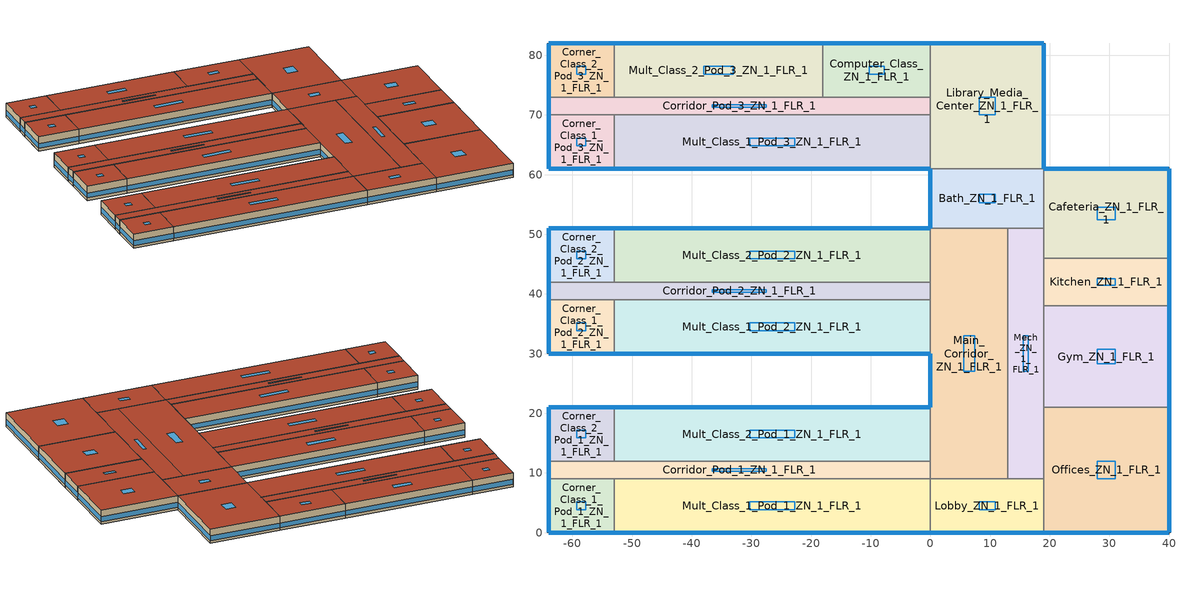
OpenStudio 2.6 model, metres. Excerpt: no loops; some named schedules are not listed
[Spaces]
Library_Media_Center_ZN_1_FLR_1
 floor ground: 19,82 19,61 0,61 0,82 z0
 wall outside: 19,61 19,82 0,82 z0:4
 wall to Computer_Class_ZN_1_FLR_1: 0,82 0,73 z0:4
 wall to Bath_ZN_1_FLR_1: 0,61 19,61 z0:4
 wall to Mult_Class_1_Pod_3_ZN_1_FLR_1: 0,70 0,61 z0:4
 wall to Corridor_Pod_3_ZN_1_FLR_1: 0,73 0,70 z0:4
 window: 19,61.03 19,81.97 / 18.97,82 0.03,82 z0.76:2.1
 roof outside: 19,61 19,82 0,82 0,61 z4
 skylight: 10.84,70.02 10.84,72.98 8.16,72.98 8.16,70.02 z4
Main_Corridor_ZN_1_FLR_1
 floor ground: 13,51 13,9 0,9 0,51 z0
 wall outside: 0,30 0,21 z0:4
 wall to Lobby_ZN_1_FLR_1: 0,9 13,9 z0:4
 wall to Mult_Class_2_Pod_2_ZN_1_FLR_1: 0,51 0,42 z0:4
 wall to Mult_Class_2_Pod_1_ZN_1_FLR_1: 0,21 0,12 z0:4
 wall to Corridor_Pod_1_ZN_1_FLR_1: 0,12 0,9 z0:4
 wall to Bath_ZN_1_FLR_1: 13,51 0,51 z0:4
 wall to Mech_ZN_1_FLR_1: 13,9 13,51 z0:4
 wall to Corridor_Pod_2_ZN_1_FLR_1: 0,42 0,39 z0:4
 wall to Mult_Class_1_Pod_2_ZN_1_FLR_1: 0,39 0,30 z0:4
 window: 0,29.97 0,21.03 z0.76:2.1
 roof outside: 13,9 13,51 0,51 0,9 z4
 skylight: 7.42,27.03 7.42,32.97 5.58,32.97 5.58,27.03 z4
Corridor_Pod_2_ZN_1_FLR_1
 floor ground: 0,42 0,39 -64,39 -64,42 z0
 wall outside: -64,42 -64,39 z0:4
 wall to Corner_Class_2_Pod_2_ZN_1_FLR_1: -53,42 -64,42 z0:4
 wall to Mult_Class_1_Pod_2_ZN_1_FLR_1: -53,39 0,39 z0:4
 wall to Corner_Class_1_Pod_2_ZN_1_FLR_1: -64,39 -53,39 z0:4
 wall to Mult_Class_2_Pod_2_ZN_1_FLR_1: 0,42 -53,42 z0:4
 window: -64,41.97 -64,39.03 z0.76:2.12
 roof outside: 0,39 0,42 -64,42 -64,39 z4
 skylight: -27.47,40.29 -27.47,40.71 -36.53,40.71 -36.53,40.29 z4
Kitchen_ZN_1_FLR_1
 floor ground: 40,46 40,38 19,38 19,46 z0
 wall outside: 40,38 40,46 z0:4
 wall to Mech_ZN_1_FLR_1: 19,46 19,38 z0:4
 wall to Cafeteria_ZN_1_FLR_1: 40,46 19,46 z0:4
 wall to Gym_ZN_1_FLR_1: 19,38 40,38 z0:4
 window: 40,38.03 40,45.97 z0.76:2.1
 roof outside: 40,38 40,46 19,46 19,38 z4
 skylight: 30.98,41.43 30.98,42.57 28.02,42.57 28.02,41.43 z4
Computer_Class_ZN_1_FLR_1
 floor ground: 0,82 0,73 -18,73 -18,82 z0
 wall outside: 0,82 -18,82 z0:4
 wall to Corridor_Pod_3_ZN_1_FLR_1: -18,73 0,73 z0:4
 wall to Mult_Class_2_Pod_3_ZN_1_FLR_1: -18,82 -18,73 z0:4
 window: -0.03,82 -17.97,82 z0.76:2.1
 roof outside: 0,73 0,82 -18,82 -18,73 z4
 skylight: -7.73,76.86 -7.73,78.14 -10.27,78.14 -10.27,76.86 z4
Corner_Class_2_Pod_2_ZN_1_FLR_1
 floor ground: -53,51 -53,42 -64,42 -64,51 z0
 wall outside: -53,51 -64,51 -64,42 z0:4
 wall to Mult_Class_2_Pod_2_ZN_1_FLR_1: -53,42 -53,51 z0:4
 window: -53.03,51 -63.97,51 / -64,50.97 -64,42.03 z0.76:2.1
 roof outside: -53,42 -53,51 -64,51 -64,42 z4
 skylight: -57.72,45.86 -57.72,47.14 -59.28,47.14 -59.28,45.86 z4
Corridor_Pod_3_ZN_1_FLR_1
 floor ground: 0,73 0,70 -64,70 -64,73 z0
 wall outside: -64,73 -64,70 z0:4
 wall to Mult_Class_2_Pod_3_ZN_1_FLR_1: -18,73 -53,73 z0:4
 wall to Corner_Class_2_Pod_3_ZN_1_FLR_1: -53,73 -64,73 z0:4
 wall to Mult_Class_1_Pod_3_ZN_1_FLR_1: -53,70 0,70 z0:4
 wall to Corner_Class_1_Pod_3_ZN_1_FLR_1: -64,70 -53,70 z0:4
 window: -64,72.97 -64,70.03 z0.76:2.12
 roof outside: 0,70 0,73 -64,73 -64,70 z4
 skylight: -27.47,71.29 -27.47,71.71 -36.53,71.71 -36.53,71.29 z4
Mech_ZN_1_FLR_1
 floor ground: 19,51 19,9 13,9 13,51 z0
 wall to Lobby_ZN_1_FLR_1: 13,9 19,9 z0:4
 wall to Offices_ZN_1_FLR_1: 19,9 19,21 z0:4
 wall to Gym_ZN_1_FLR_1: 19,21 19,38 z0:4
 wall to Bath_ZN_1_FLR_1: 19,51 13,51 z0:4
 wall to Cafeteria_ZN_1_FLR_1: 19,46 19,51 z0:4
 roof outside: 19,9 19,51 13,51 13,9 z4
 skylight: 16.42,27.03 16.42,32.97 15.58,32.97 15.58,27.03 z4
Mult_Class_1_Pod_1_ZN_1_FLR_1
 floor ground: 0,9 0,0 -53,0 -53,9 z0
 wall outside: -53,0 0,0 z0:4
 wall to Lobby_ZN_1_FLR_1: 0,0 0,9 z0:4
 wall to Corridor_Pod_1_ZN_1_FLR_1: 0,9 -53,9 z0:4
 wall to Corner_Class_1_Pod_1_ZN_1_FLR_1: -53,9 -53,0 z0:4
 window: -52.97,0 -0.03,0 z0.76:2.1
 roof outside: 0,0 0,9 -53,9 -53,0 z4
 skylight: -22.75,3.86 -22.75,5.14 -30.25,5.14 -30.25,3.86 z4
Mult_Class_1_Pod_2_ZN_1_FLR_1
 floor ground: 0,39 0,30 -53,30 -53,39 z0
 wall outside: -53,30 0,30 z0:4
 wall to Corner_Class_1_Pod_2_ZN_1_FLR_1: -53,39 -53,30 z0:4
 window: -52.97,30 -0.03,30 z0.76:2.1
 roof outside: 0,30 0,39 -53,39 -53,30 z4
 skylight: -22.75,33.86 -22.75,35.14 -30.25,35.14 -30.25,33.86 z4
Cafeteria_ZN_1_FLR_1
 floor ground: 40,61 40,46 19,46 19,61 z0
 wall outside: 40,46 40,61 19,61 z0:4
 wall to Bath_ZN_1_FLR_1: 19,61 19,51 z0:4
 window: 40,46.03 40,60.97 / 39.97,61 19.03,61 z0.76:2.1
 roof outside: 40,46 40,61 19,61 19,46 z4
 skylight: 30.98,52.44 30.98,54.56 28.02,54.56 28.02,52.44 z4
Corner_Class_2_Pod_3_ZN_1_FLR_1
 floor ground: -53,82 -53,73 -64,73 -64,82 z0
 wall outside: -53,82 -64,82 -64,73 z0:4
 wall to Mult_Class_2_Pod_3_ZN_1_FLR_1: -53,73 -53,82 z0:4
 window: -53.03,82 -63.97,82 / -64,81.97 -64,73.03 z0.76:2.1
 roof outside: -53,73 -53,82 -64,82 -64,73 z4
 skylight: -57.72,76.86 -57.72,78.14 -59.28,78.14 -59.28,76.86 z4
Corner_Class_2_Pod_1_ZN_1_FLR_1
 floor ground: -53,21 -53,12 -64,12 -64,21 z0
 wall outside: -53,21 -64,21 -64,12 z0:4
 wall to Mult_Class_2_Pod_1_ZN_1_FLR_1: -53,12 -53,21 z0:4
 wall to Corridor_Pod_1_ZN_1_FLR_1: -64,12 -53,12 z0:4
 window: -53.03,21 -63.97,21 / -64,20.97 -64,12.03 z0.76:2.1
 roof outside: -53,12 -53,21 -64,21 -64,12 z4
 skylight: -57.72,15.86 -57.72,17.14 -59.28,17.14 -59.28,15.86 z4
Corridor_Pod_1_ZN_1_FLR_1
 floor ground: 0,12 0,9 -64,9 -64,12 z0
 wall outside: -64,12 -64,9 z0:4
 wall to Corner_Class_1_Pod_1_ZN_1_FLR_1: -64,9 -53,9 z0:4
 wall to Mult_Class_2_Pod_1_ZN_1_FLR_1: 0,12 -53,12 z0:4
 window: -64,11.97 -64,9.03 z0.76:2.12
 roof outside: 0,9 0,12 -64,12 -64,9 z4
 skylight: -27.47,10.29 -27.47,10.71 -36.53,10.71 -36.53,10.29 z4
Mult_Class_2_Pod_2_ZN_1_FLR_1
 floor ground: 0,51 0,42 -53,42 -53,51 z0
 wall outside: 0,51 -53,51 z0:4
 window: -0.03,51 -52.97,51 z0.76:2.1
 roof outside: 0,42 0,51 -53,51 -53,42 z4
 skylight: -22.75,45.86 -22.75,47.14 -30.25,47.14 -30.25,45.86 z4
Bath_ZN_1_FLR_1
 floor ground: 19,61 19,51 0,51 0,61 z0
 wall outside: 0,61 0,51 z0:4
 window: 0,60.97 0,51.03 z0.76:2.1
 roof outside: 19,51 19,61 0,61 0,51 z4
 skylight: 10.84,55.29 10.84,56.71 8.16,56.71 8.16,55.29 z4
Corner_Class_1_Pod_3_ZN_1_FLR_1
 floor ground: -53,70 -53,61 -64,61 -64,70 z0
 wall outside: -64,70 -64,61 -53,61 z0:4
 wall to Mult_Class_1_Pod_3_ZN_1_FLR_1: -53,61 -53,70 z0:4
 window: -63.97,61 -53.03,61 / -64,69.97 -64,61.03 z0.76:2.1
 roof outside: -53,61 -53,70 -64,70 -64,61 z4
 skylight: -57.72,64.86 -57.72,66.14 -59.28,66.14 -59.28,64.86 z4
Gym_ZN_1_FLR_1
 floor ground: 40,38 40,21 19,21 19,38 z0
 wall outside: 40,21 40,38 z0:4
 wall to Offices_ZN_1_FLR_1: 19,21 40,21 z0:4
 window: 40,21.03 40,37.97 z0.76:2.1
 roof outside: 40,21 40,38 19,38 19,21 z4
 skylight: 30.98,28.3 30.98,30.7 28.02,30.7 28.02,28.3 z4
Lobby_ZN_1_FLR_1
 floor ground: 19,9 19,0 0,0 0,9 z0
 wall outside: 0,0 19,0 z0:4
 wall to Offices_ZN_1_FLR_1: 19,0 19,9 z0:4
 window: 0.03,0 18.97,0 z0.76:2.1
 roof outside: 19,0 19,9 0,9 0,0 z4
 skylight: 10.84,3.86 10.84,5.14 8.16,5.14 8.16,3.86 z4
Mult_Class_2_Pod_1_ZN_1_FLR_1
 floor ground: 0,21 0,12 -53,12 -53,21 z0
 wall outside: 0,21 -53,21 z0:4
 window: -0.03,21 -52.97,21 z0.76:2.1
 roof outside: 0,12 0,21 -53,21 -53,12 z4
 skylight: -22.75,15.86 -22.75,17.14 -30.25,17.14 -30.25,15.86 z4
Mult_Class_2_Pod_3_ZN_1_FLR_1
 floor ground: -18,82 -18,73 -53,73 -53,82 z0
 wall outside: -18,82 -53,82 z0:4
 window: -18.03,82 -52.97,82 z0.76:2.1
 roof outside: -18,73 -18,82 -53,82 -53,73 z4
 skylight: -33.03,76.86 -33.03,78.14 -37.97,78.14 -37.97,76.86 z4
Offices_ZN_1_FLR_1
 floor ground: 40,21 40,0 19,0 19,21 z0
 wall outside: 19,0 40,0 40,21 z0:4
 window: 19.03,0 39.97,0 / 40,0.03 40,20.97 z0.76:2.1
 roof outside: 40,0 40,21 19,21 19,0 z4
 skylight: 30.98,9.02 30.98,11.98 28.02,11.98 28.02,9.02 z4
Mult_Class_1_Pod_3_ZN_1_FLR_1
 floor ground: 0,70 0,61 -53,61 -53,70 z0
 wall outside: -53,61 0,61 z0:4
 window: -52.97,61 -0.03,61 z0.76:2.1
 roof outside: 0,61 0,70 -53,70 -53,61 z4
 skylight: -22.75,64.86 -22.75,66.14 -30.25,66.14 -30.25,64.86 z4
Corner_Class_1_Pod_2_ZN_1_FLR_1
 floor ground: -53,39 -53,30 -64,30 -64,39 z0
 wall outside: -64,39 -64,30 -53,30 z0:4
 window: -63.97,30 -53.03,30 / -64,38.97 -64,30.03 z0.76:2.1
 roof outside: -53,30 -53,39 -64,39 -64,30 z4
 skylight: -57.72,33.86 -57.72,35.14 -59.28,35.14 -59.28,33.86 z4
Corner_Class_1_Pod_1_ZN_1_FLR_1
 floor ground: -53,9 -53,0 -64,0 -64,9 z0
 wall outside: -64,9 -64,0 -53,0 z0:4
 window: -63.97,0 -53.03,0 / -64,8.97 -64,0.03 z0.76:2.1
 roof outside: -53,0 -53,9 -64,9 -64,0 z4
 skylight: -57.72,3.86 -57.72,5.14 -59.28,5.14 -59.28,3.86 z4
[Site]
Calgary Intl AP_AB_CAN: Latitude {deg}=51.114; Longitude {deg}=-114.02; Time Zone {hr}=-7; Elevation {m}=1084.1; Terrain=City
[Building]
PrimarySchool-CAN_AB_Calgary.Intl.AP.718770_CWEC2016.epw created: 2018-10-11 19:10:13 +0000: North Axis {deg}=0; Default Construction Set=BTAP-Mass at hdd = 5000.0; Standards Number of Stories=1; Standards Number of Above Ground Stories=1; Standards Building Type=PrimarySchool
[Site:WaterMainsTemperature]
Calculation Method=Correlation; Annual Average Outdoor Air Temperature {C}=5; Maximum Difference In Monthly Average Outdoor Air Temperatures {deltaC}=23.3
[Site:GroundTemperature:BuildingSurface]
19.527, 19.502, 19.536, 19.598, 20.002, 21.64, 22.225, 22.375, 21.449, 20.121, 19.802, 19.633
[ClimateZones]
Climate Zone Institution Name 2=CEC; Climate Zone Document Name 2=California Climate Zone Descriptions; Climate Zone Document Year 2=1995
[SizingPeriod:DesignDay] Barometric Pressure {Pa}=88961; Sky Clearness=0; Rain Indicator=0; Snow Indicator=0; Day of Month=21; Daylight Saving Time Indicator=0; Humidity Indicating Type=Wetbulb; Dry-Bulb Temperature Range Modifier Type=DefaultMultipliers
Name | Maximum Dry-Bulb Temperature {C} | Daily Dry-Bulb Temperature Range {deltaC} | Humidity Indicating Conditions at Maximum Dry-Bulb | Wind Speed {m/s} | Wind Direction {deg} | Month | Day Type | Solar Model Indicator | ASHRAE Taub | ASHRAE Taud
Calgary Intl AP Ann Htg 99.6% Condns DB | -28.5 | 0 | -28.5 | 2.9 | 200 | 1 | WinterDesignDay | ASHRAEClearSky
Calgary Intl AP Ann Clg .4% Condns DB=>MWB | 28.5 | 12.1 | 16.1 | 4.5 | 160 | 7 | SummerDesignDay | ASHRAETau | 0.339 | 2.421
[Material:NoMass] Roughness=Smooth; Thermal Absorptance=0.9; Solar Absorptance=0.7
Name | Thermal Resistance {m2-K/W} | Visible Absorptance
Typical Carpet Pad | 0.21648 | 0.8
Typical Insulation 1 | 5.91238 | 0.7
Typical Insulation 2 | 4.49096 | 0.7
Typical Insulation 3 | 7.24636 | 0.7
Typical Carpet Pad 2 | 1.25503 | 0.8
Typical Carpet Pad 3 | 3.45515 | 0.8
Typical Insulation 4 | 0.526298 | 0.7
Typical Insulation 5 | 0.526316 | 0.7
[Material]
Name | Roughness | Thickness {m} | Conductivity {W/m-K} | Density {kg/m3} | Specific Heat {J/kg-K} | Thermal Absorptance | Solar Absorptance | Visible Absorptance
100mm Normalweight concrete floor | MediumSmooth | 0.1016 | 2.31 | 2322 | 832
G01 13mm gypsum board | Smooth | 0.0127 | 0.16 | 800 | 1090 | 0.9 | 0.7 | 0.5
G05 25mm wood | MediumSmooth | 0.0254 | 0.15 | 608 | 1630 | 0.9 | 0.5 | 0.5
4 in. Normalweight Concrete Floor | MediumRough | 0.1016 | 2.31 | 2322 | 832 | 0.9 | 0.7 | 0.7
1IN Stucco | Smooth | 0.0253 | 0.6918 | 1858 | 837 | 0.9 | 0.7 | 0.92
8IN CONCRETE HW RefBldg | Rough | 0.2032 | 1.311 | 2240 | 836.8 | 0.9 | 0.7 | 0.7
1/2IN Gypsum | Smooth | 0.0127 | 0.16 | 784.9 | 830 | 0.9 | 0.4 | 0.4
Metal Roof Surface; F08 Metal surface | Smooth | 0.0008 | 45.28 | 7824 | 500 | 0.9 | 0.7 | 0.7
6 in. Normalweight Concrete Floor | MediumRough | 0.1524 | 2.31 | 2322 | 832 | 0.9 | 0.7 | 0.7
[Construction]
BTAP-Int-Floor: 100mm Normalweight concrete floor, Typical Carpet Pad
BTAP-Int-Wall: G01 13mm gypsum board, G01 13mm gypsum board
BTAP-Int-Ceiling: Typical Carpet Pad, 100mm Normalweight concrete floor
BTAP-Ext-DaylightDiffuser: SimpleGlazing
BTAP-Int-Door: G05 25mm wood
BTAP-Ext-Floor-Mass:U-0.162: Typical Insulation 1, 4 in. Normalweight Concrete Floor, Typical Carpet Pad
BTAP-Ext-Wall-Mass:U-0.21: 1IN Stucco, 8IN CONCRETE HW RefBldg, Typical Insulation 2, 1/2IN Gypsum
BTAP-Ext-Roof-Metal:U-0.138: Metal Roof Surface, Typical Insulation 3
BTAP-Grnd-Floor-Mass:U-0.757: 6 in. Normalweight Concrete Floor, Typical Carpet Pad 2
BTAP-Grnd-Roof-Mass:U-0.284: 6 in. Normalweight Concrete Floor, Typical Carpet Pad 3
BTAP-Ext-Door:U-1.9000000000000001: F08 Metal surface, Typical Insulation 4
BTAP-Ext-OverHeadDoor:U-1.9000000000000001: Typical Insulation 5
BTAP-Ext-DaylightDiffuser:U=0.190 SHGC=0.600: SimpleGlazing:U=0.190 SHGC=0.600
[DefaultConstructionSet]
BTAP-Mass at hdd = 5000.0: Default Exterior Surface Constructions=BTAP-Mass at hdd = 5000.0; Default Interior Surface Constructions=Default Surface Constructions 2; Default Ground Contact Surface Constructions=BTAP-Mass at hdd = 5000.0 1; Default Exterior SubSurface Constructions=BTAP-Mass at hdd = 5000.0; Default Interior SubSurface Constructions=Default Sub Surface Constructions 2; Interior Partition Construction=BTAP-Int-Door
[DefaultSurfaceConstructions]
Name | Floor Construction | Wall Construction | Roof Ceiling Construction
Default Surface Constructions 2 | BTAP-Int-Floor | BTAP-Int-Wall | BTAP-Int-Ceiling
BTAP-Mass at hdd = 5000.0 | BTAP-Ext-Floor-Mass:U-0.162 | BTAP-Ext-Wall-Mass:U-0.21 | BTAP-Ext-Roof-Metal:U-0.138
BTAP-Mass at hdd = 5000.0 1 | BTAP-Grnd-Floor-Mass:U-0.757 | BTAP-Grnd-Roof-Mass:U-0.284 | BTAP-Grnd-Roof-Mass:U-0.284
[DefaultSubSurfaceConstructions]
Name | Fixed Window Construction | Operable Window Construction | Door Construction | Glass Door Construction | Overhead Door Construction | Skylight Construction | Tubular Daylight Dome Construction | Tubular Daylight Diffuser Construction
Default Sub Surface Constructions 2 | BTAP-Ext-DaylightDiffuser | BTAP-Ext-DaylightDiffuser | BTAP-Int-Door
BTAP-Mass at hdd = 5000.0 | BTAP-Ext-DaylightDiffuser:U=0.190 SHGC=0.600 | BTAP-Ext-DaylightDiffuser:U=0.190 SHGC=0.600 | BTAP-Ext-Door:U-1.9000000000000001 | BTAP-Ext-DaylightDiffuser:U=0.190 SHGC=0.600 | BTAP-Ext-OverHeadDoor:U-1.9000000000000001 | BTAP-Ext-DaylightDiffuser:U=0.190 SHGC=0.600 | BTAP-Ext-DaylightDiffuser:U=0.190 SHGC=0.600 | BTAP-Ext-DaylightDiffuser:U=0.190 SHGC=0.600
[WindowMaterial:SimpleGlazingSystem] Solar Heat Gain Coefficient=0.6; Visible Transmittance=0.21
Name | U-Factor {W/m2-K}
SimpleGlazing | 2.2
SimpleGlazing:U=0.190 SHGC=0.600 | 1.9
[Space] Building Story=Building Story 1; Part of Total Floor Area=Yes
Name | Space Type | Thermal Zone
Corner_Class_2_Pod_3_ZN_1_FLR_1 | Space Function Classroom/Lecture hall/Training room other | Sp-Corner_Class_2_Pod_3_ZN_1_FLR_1 Sys-3 Flr-1 Sch-D HPlcmt-north ZN
Library_Media_Center_ZN_1_FLR_1 | Space Function Library reading area | Sp-Library_Media_Center_ZN_1_FLR_1 Sys-3 Flr-1 Sch-C HPlcmt-east ZN
Main_Corridor_ZN_1_FLR_1 | Space Function Corridor/Transition area other-sch-D | Sp-Main_Corridor_ZN_1_FLR_1 Sys-3 Flr-1 Sch-D HPlcmt-west ZN
Corridor_Pod_2_ZN_1_FLR_1 | Space Function Corridor/Transition area other-sch-D | Sp-Corridor_Pod_2_ZN_1_FLR_1 Sys-3 Flr-1 Sch-D HPlcmt-west ZN
Mult_Class_2_Pod_2_ZN_1_FLR_1 | Space Function Classroom/Lecture hall/Training room other | Sp-Mult_Class_2_Pod_2_ZN_1_FLR_1 Sys-3 Flr-1 Sch-D HPlcmt-north ZN
Kitchen_ZN_1_FLR_1 | Space Function Food preparation area | Sp-Kitchen_ZN_1_FLR_1 Sys-3 Flr-1 Sch-B HPlcmt-east ZN
Mult_Class_1_Pod_3_ZN_1_FLR_1 | Space Function Classroom/Lecture hall/Training room other | Sp-Mult_Class_1_Pod_3_ZN_1_FLR_1 Sys-3 Flr-1 Sch-D HPlcmt-south ZN
Corridor_Pod_1_ZN_1_FLR_1 | Space Function Corridor/Transition area other-sch-D | Sp-Corridor_Pod_1_ZN_1_FLR_1 Sys-3 Flr-1 Sch-D HPlcmt-west ZN
Computer_Class_ZN_1_FLR_1 | Space Function Classroom/Lecture hall/Training room other | Sp-Computer_Class_ZN_1_FLR_1 Sys-3 Flr-1 Sch-D HPlcmt-north ZN
Mult_Class_1_Pod_2_ZN_1_FLR_1 | Space Function Classroom/Lecture hall/Training room other | Sp-Mult_Class_1_Pod_2_ZN_1_FLR_1 Sys-3 Flr-1 Sch-D HPlcmt-south ZN
Mult_Class_2_Pod_1_ZN_1_FLR_1 | Space Function Classroom/Lecture hall/Training room other | Sp-Mult_Class_2_Pod_1_ZN_1_FLR_1 Sys-3 Flr-1 Sch-D HPlcmt-north ZN
Corner_Class_2_Pod_2_ZN_1_FLR_1 | Space Function Classroom/Lecture hall/Training room other | Sp-Corner_Class_2_Pod_2_ZN_1_FLR_1 Sys-3 Flr-1 Sch-D HPlcmt-north ZN
Mult_Class_1_Pod_1_ZN_1_FLR_1 | Space Function Classroom/Lecture hall/Training room other | Sp-Mult_Class_1_Pod_1_ZN_1_FLR_1 Sys-3 Flr-1 Sch-D HPlcmt-south ZN
Corner_Class_1_Pod_1_ZN_1_FLR_1 | Space Function Classroom/Lecture hall/Training room other | Sp-Corner_Class_1_Pod_1_ZN_1_FLR_1 Sys-3 Flr-1 Sch-D HPlcmt-south ZN
Corridor_Pod_3_ZN_1_FLR_1 | Space Function Corridor/Transition area other-sch-D | Sp-Corridor_Pod_3_ZN_1_FLR_1 Sys-3 Flr-1 Sch-D HPlcmt-west ZN
Mech_ZN_1_FLR_1 | Space Function Electrical/Mechanical room-sch-D | Sp-Mech_ZN_1_FLR_1 Sys-3 Flr-1 Sch-D HPlcmt-core ZN
Cafeteria_ZN_1_FLR_1 | Space Function Conference/Meeting/Multi-purpose room | Sp-Cafeteria_ZN_1_FLR_1 Sys-3 Flr-1 Sch-C HPlcmt-north ZN
Corner_Class_2_Pod_1_ZN_1_FLR_1 | Space Function Classroom/Lecture hall/Training room other | Sp-Corner_Class_2_Pod_1_ZN_1_FLR_1 Sys-3 Flr-1 Sch-D HPlcmt-north ZN
Bath_ZN_1_FLR_1 | Space Function Washroom - other-sch-D | Sp-Bath_ZN_1_FLR_1 Sys-3 Flr-1 Sch-D HPlcmt-west ZN
Corner_Class_1_Pod_3_ZN_1_FLR_1 | Space Function Classroom/Lecture hall/Training room other | Sp-Corner_Class_1_Pod_3_ZN_1_FLR_1 Sys-3 Flr-1 Sch-D HPlcmt-south ZN
Corner_Class_1_Pod_2_ZN_1_FLR_1 | Space Function Classroom/Lecture hall/Training room other | Sp-Corner_Class_1_Pod_2_ZN_1_FLR_1 Sys-3 Flr-1 Sch-D HPlcmt-south ZN
Offices_ZN_1_FLR_1 | Space Function Office enclosed > 25 m2 | Sp-Offices_ZN_1_FLR_1 Sys-3 Flr-1 Sch-A HPlcmt-east ZN
Gym_ZN_1_FLR_1 | Space Function Gymnasium/Fitness centre playing area | Sp-Gym_ZN_1_FLR_1 Sys-3 Flr-1 Sch-B HPlcmt-east ZN
Lobby_ZN_1_FLR_1 | Space Function Lobby - elevator | Sp-Lobby_ZN_1_FLR_1 Sys-3 Flr-1 Sch-C HPlcmt-south ZN
Mult_Class_2_Pod_3_ZN_1_FLR_1 | Space Function Classroom/Lecture hall/Training room other | Sp-Mult_Class_2_Pod_3_ZN_1_FLR_1 Sys-3 Flr-1 Sch-D HPlcmt-north ZN
[BuildingStory]
Building Story 1: Nominal Z Coordinate {m}=0
[SpaceType] Standards Building Type=Space Function
Name | Default Schedule Set | Design Specification Outdoor Air Object | Standards Space Type
Space Function Washroom - other-sch-D | Space Function Washroom - other-sch-D Schedule Set | Space Function Washroom - other-sch-D Ventilation | Washroom - other-sch-D
Space Function Conference/Meeting/Multi-purpose room | Space Function Conference/Meeting/Multi-purpose room Schedule Set | Space Function Conference/Meeting/Multi-purpose room Ventilation | Conference/Meeting/Multi-purpose room
Space Function Classroom/Lecture hall/Training room other | Space Function Classroom/Lecture hall/Training room other Schedule Set | Space Function Classroom/Lecture hall/Training room other Ventilation | Classroom/Lecture hall/Training room other
Space Function Corridor/Transition area other-sch-D | Space Function Corridor/Transition area other-sch-D Schedule Set | Space Function Corridor/Transition area other-sch-D Ventilation | Corridor/Transition area other-sch-D
Space Function Gymnasium/Fitness centre playing area | Space Function Gymnasium/Fitness centre playing area Schedule Set | Space Function Gymnasium/Fitness centre playing area Ventilation | Gymnasium/Fitness centre playing area
Space Function Food preparation area | Space Function Food preparation area Schedule Set | Space Function Food preparation area Ventilation | Food preparation area
Space Function Library reading area | Space Function Library reading area Schedule Set | Space Function Library reading area Ventilation | Library reading area
Space Function Lobby - elevator | Space Function Lobby - elevator Schedule Set | Space Function Lobby - elevator Ventilation | Lobby - elevator
Space Function Electrical/Mechanical room-sch-D | Space Function Electrical/Mechanical room-sch-D Schedule Set | Space Function Electrical/Mechanical room-sch-D Ventilation | Electrical/Mechanical room-sch-D
Space Function Office enclosed > 25 m2 | Space Function Office enclosed > 25 m2 Schedule Set | Space Function Office enclosed > 25 m2 Ventilation | Office enclosed > 25 m2
[People:Definition] Number of People Calculation Method=People/Area; Fraction Radiant=0.3
Name | People per Space Floor Area {person/m2}
Space Function Classroom/Lecture hall/Training room other People Definition | 0.133382
Space Function Conference/Meeting/Multi-purpose room People Definition; Space Function Gymnasium/Fitness centre playing area People Definition | 0.200073
Space Function Corridor/Transition area other-sch-D People Definition | 0.0100036
Space Function Electrical/Mechanical room-sch-D People Definition | 0.00500182
Space Function Food preparation area People Definition; Space Function Library reading area People Definition; Space Function Office enclosed > 25 m2 People Definition | 0.0500182
Space Function Lobby - elevator People Definition | 0.100036
Space Function Washroom - other-sch-D People Definition | 0.0333454
[People] Work Efficiency Schedule=Work Efficiency Schedule; Clothing Insulation Schedule=Clothing Schedule; Air Velocity Schedule=Air Velocity Schedule; Multiplier=1
Name | People Definition | Space or SpaceType
Space Function Classroom/Lecture hall/Training room other People | Space Function Classroom/Lecture hall/Training room other People Definition | Space Function Classroom/Lecture hall/Training room other
Space Function Conference/Meeting/Multi-purpose room People | Space Function Conference/Meeting/Multi-purpose room People Definition | Space Function Conference/Meeting/Multi-purpose room
Space Function Corridor/Transition area other-sch-D People | Space Function Corridor/Transition area other-sch-D People Definition | Space Function Corridor/Transition area other-sch-D
Space Function Electrical/Mechanical room-sch-D People | Space Function Electrical/Mechanical room-sch-D People Definition | Space Function Electrical/Mechanical room-sch-D
Space Function Food preparation area People | Space Function Food preparation area People Definition | Space Function Food preparation area
Space Function Gymnasium/Fitness centre playing area People | Space Function Gymnasium/Fitness centre playing area People Definition | Space Function Gymnasium/Fitness centre playing area
Space Function Library reading area People | Space Function Library reading area People Definition | Space Function Library reading area
Space Function Lobby - elevator People | Space Function Lobby - elevator People Definition | Space Function Lobby - elevator
Space Function Office enclosed > 25 m2 People | Space Function Office enclosed > 25 m2 People Definition | Space Function Office enclosed > 25 m2
Space Function Washroom - other-sch-D People | Space Function Washroom - other-sch-D People Definition | Space Function Washroom - other-sch-D
[Lights:Definition] Design Level Calculation Method=Watts/Area; Fraction Radiant=0.5; Fraction Visible=0.2
Name | Watts per Space Floor Area {W/m2}
Space Function Classroom/Lecture hall/Training room other Lights Definition | 10.2999
Space Function Conference/Meeting/Multi-purpose room Lights Definition | 11.4999
Space Function Corridor/Transition area other-sch-D Lights Definition | 7.10258
Space Function Electrical/Mechanical room-sch-D Lights Definition | 4.60167
Space Function Food preparation area Lights Definition | 11.3999
Space Function Gymnasium/Fitness centre playing area Lights Definition; Space Function Library reading area Lights Definition | 8.79993
Space Function Lobby - elevator Lights Definition | 7.29994
Space Function Office enclosed > 25 m2 Lights Definition | 9.99992
Space Function Washroom - other-sch-D Lights Definition | 9.09993
[Lights] Fraction Replaceable=1
Name | Lights Definition | Space or SpaceType
Space Function Classroom/Lecture hall/Training room other Lights | Space Function Classroom/Lecture hall/Training room other Lights Definition | Space Function Classroom/Lecture hall/Training room other
Space Function Conference/Meeting/Multi-purpose room Lights | Space Function Conference/Meeting/Multi-purpose room Lights Definition | Space Function Conference/Meeting/Multi-purpose room
Space Function Corridor/Transition area other-sch-D Lights | Space Function Corridor/Transition area other-sch-D Lights Definition | Space Function Corridor/Transition area other-sch-D
Space Function Electrical/Mechanical room-sch-D Lights | Space Function Electrical/Mechanical room-sch-D Lights Definition | Space Function Electrical/Mechanical room-sch-D
Space Function Food preparation area Lights | Space Function Food preparation area Lights Definition | Space Function Food preparation area
Space Function Gymnasium/Fitness centre playing area Lights | Space Function Gymnasium/Fitness centre playing area Lights Definition | Space Function Gymnasium/Fitness centre playing area
Space Function Library reading area Lights | Space Function Library reading area Lights Definition | Space Function Library reading area
Space Function Lobby - elevator Lights | Space Function Lobby - elevator Lights Definition | Space Function Lobby - elevator
Space Function Office enclosed > 25 m2 Lights | Space Function Office enclosed > 25 m2 Lights Definition | Space Function Office enclosed > 25 m2
Space Function Washroom - other-sch-D Lights | Space Function Washroom - other-sch-D Lights Definition | Space Function Washroom - other-sch-D
[ElectricEquipment:Definition] Design Level Calculation Method=Watts/Area; Fraction Radiant=0.5
Name | Watts per Space Floor Area {W/m2}
Space Function Classroom/Lecture hall/Training room other Elec Equip Definition | 5.00182
Space Function Conference/Meeting/Multi-purpose room Elec Equip Definition; Space Function Electrical/Mechanical room-sch-D Elec Equip Definition; Space Function Library reading area Elec Equip Definition; Space Function Lobby - elevator Elec Equip Definition; Space Function Washroom - other-sch-D Elec Equip Definition | 1.00036
Space Function Food preparation area Elec Equip Definition | 10.0036
Space Function Gymnasium/Fitness centre playing area Elec Equip Definition | 1.50055
Space Function Office enclosed > 25 m2 Elec Equip Definition | 7.50273
[ElectricEquipment]
Name | Electric Equipment Definition | Space or SpaceType
Space Function Classroom/Lecture hall/Training room other Elec Equip | Space Function Classroom/Lecture hall/Training room other Elec Equip Definition | Space Function Classroom/Lecture hall/Training room other
Space Function Conference/Meeting/Multi-purpose room Elec Equip | Space Function Conference/Meeting/Multi-purpose room Elec Equip Definition | Space Function Conference/Meeting/Multi-purpose room
Space Function Electrical/Mechanical room-sch-D Elec Equip | Space Function Electrical/Mechanical room-sch-D Elec Equip Definition | Space Function Electrical/Mechanical room-sch-D
Space Function Food preparation area Elec Equip | Space Function Food preparation area Elec Equip Definition | Space Function Food preparation area
Space Function Gymnasium/Fitness centre playing area Elec Equip | Space Function Gymnasium/Fitness centre playing area Elec Equip Definition | Space Function Gymnasium/Fitness centre playing area
Space Function Library reading area Elec Equip | Space Function Library reading area Elec Equip Definition | Space Function Library reading area
Space Function Lobby - elevator Elec Equip | Space Function Lobby - elevator Elec Equip Definition | Space Function Lobby - elevator
Space Function Office enclosed > 25 m2 Elec Equip | Space Function Office enclosed > 25 m2 Elec Equip Definition | Space Function Office enclosed > 25 m2
Space Function Washroom - other-sch-D Elec Equip | Space Function Washroom - other-sch-D Elec Equip Definition | Space Function Washroom - other-sch-D
[DesignSpecification:OutdoorAir] Outdoor Air Method=Sum; Outdoor Air Flow per Person {m3/s-person}=0; Outdoor Air Flow Rate {m3/s}=0; Outdoor Air Flow Air Changes per Hour {1/hr}=0
Name | Outdoor Air Flow per Floor Area {m3/s-m2}
Space Function Classroom/Lecture hall/Training room other Ventilation | 0.00278384
Space Function Conference/Meeting/Multi-purpose room Ventilation | 0.0015748
Space Function Corridor/Transition area other-sch-D Ventilation; Space Function Electrical/Mechanical room-sch-D Ventilation; Space Function Washroom - other-sch-D Ventilation | 0.0003048
Space Function Food preparation area Ventilation | 0.0013716
Space Function Gymnasium/Fitness centre playing area Ventilation | 0.001524
Space Function Library reading area Ventilation | 0.0008636
Space Function Lobby - elevator Ventilation | 0.00404876
Space Function Office enclosed > 25 m2 Ventilation | 0.00042164
[DefaultScheduleSet] People Activity Level Schedule=NECB-Activity; Infiltration Schedule=Always On
Name | Number of People Schedule | Lighting Schedule | Electric Equipment Schedule
Space Function Classroom/Lecture hall/Training room other Schedule Set; Space Function Washroom - other-sch-D Schedule Set | NECB-D-Occupancy | NECB-D-Occupancy-NECB-D-Lighting-0.5-0.0-0.67-Light Ruleset | NECB-D-Electric-Equipment
Space Function Conference/Meeting/Multi-purpose room Schedule Set | NECB-C-Occupancy | NECB-C-Occupancy-NECB-C-Lighting-0.5-0.0-0.67-Light Ruleset | NECB-C-Electric-Equipment
Space Function Corridor/Transition area other-sch-D Schedule Set; Space Function Electrical/Mechanical room-sch-D Schedule Set | NECB-D-Occupancy | NECB-D-Lighting | NECB-D-Electric-Equipment
Space Function Food preparation area Schedule Set; Space Function Gymnasium/Fitness centre playing area Schedule Set | NECB-B-Occupancy | NECB-B-Occupancy-NECB-B-Lighting-0.0-0.0-0.67-Light Ruleset | NECB-B-Electric-Equipment
Space Function Library reading area Schedule Set | NECB-C-Occupancy | NECB-C-Occupancy-NECB-C-Lighting-0.0-0.0-0.67-Light Ruleset | NECB-C-Electric-Equipment
Space Function Lobby - elevator Schedule Set | NECB-C-Occupancy | NECB-C-Lighting | NECB-C-Electric-Equipment
Space Function Office enclosed > 25 m2 Schedule Set | NECB-A-Occupancy | NECB-A-Occupancy-NECB-A-Lighting-0.3-0.1-0.67-Light Ruleset | NECB-A-Electric-Equipment
[ThermostatSetpoint:DualSetpoint]
Name | Heating Setpoint Temperature Schedule | Cooling Setpoint Temperature Schedule
Space Function Classroom/Lecture hall/Training room other Thermostat 14; Space Function Classroom/Lecture hall/Training room other Thermostat 15; Space Function Classroom/Lecture hall/Training room other Thermostat 16; Space Function Classroom/Lecture hall/Training room other Thermostat 17; Space Function Classroom/Lecture hall/Training room other Thermostat 18; Space Function Classroom/Lecture hall/Training room other Thermostat 19; Space Function Classroom/Lecture hall/Training room other Thermostat 20; Space Function Washroom - other-sch-D Thermostat 2; Space Function Corridor/Transition area other-sch-D Thermostat 5; Space Function Corridor/Transition area other-sch-D Thermostat 6; Space Function Corridor/Transition area other-sch-D Thermostat 7; Space Function Corridor/Transition area other-sch-D Thermostat 8; Space Function Classroom/Lecture hall/Training room other Thermostat 21; Space Function Classroom/Lecture hall/Training room other Thermostat 22; Space Function Classroom/Lecture hall/Training room other Thermostat 23; Space Function Classroom/Lecture hall/Training room other Thermostat 24; Space Function Classroom/Lecture hall/Training room other Thermostat 25; Space Function Classroom/Lecture hall/Training room other Thermostat 26; Space Function Electrical/Mechanical room-sch-D Thermostat 2 | NECB-D-Thermostat Setpoint-Heating | NECB-D-Thermostat Setpoint-Cooling
Space Function Conference/Meeting/Multi-purpose room Thermostat 2; Space Function Library reading area Thermostat 2; Space Function Lobby - elevator Thermostat 2 | NECB-C-Thermostat Setpoint-Heating | NECB-C-Thermostat Setpoint-Cooling
Space Function Gymnasium/Fitness centre playing area Thermostat 2; Space Function Food preparation area Thermostat 2 | NECB-B-Thermostat Setpoint-Heating | NECB-B-Thermostat Setpoint-Cooling
Space Function Office enclosed > 25 m2 Thermostat 2 | NECB-A-Thermostat Setpoint-Heating | NECB-A-Thermostat Setpoint-Cooling
[SpaceInfiltration:DesignFlowRate] Schedule=Always On Discrete; Design Flow Rate Calculation Method=Flow/ExteriorArea; Flow per Exterior Surface Area {m3/s-m2}=0.00025; Constant Term Coefficient=0; Temperature Term Coefficient=0; Velocity Term Coefficient=0.224; Velocity Squared Term Coefficient=0
Name | Space or SpaceType
Bath_ZN_1_FLR_1 Infiltration | Bath_ZN_1_FLR_1
Cafeteria_ZN_1_FLR_1 Infiltration | Cafeteria_ZN_1_FLR_1
Computer_Class_ZN_1_FLR_1 Infiltration | Computer_Class_ZN_1_FLR_1
Corner_Class_1_Pod_1_ZN_1_FLR_1 Infiltration | Corner_Class_1_Pod_1_ZN_1_FLR_1
Corner_Class_1_Pod_2_ZN_1_FLR_1 Infiltration | Corner_Class_1_Pod_2_ZN_1_FLR_1
Corner_Class_1_Pod_3_ZN_1_FLR_1 Infiltration | Corner_Class_1_Pod_3_ZN_1_FLR_1
Corner_Class_2_Pod_1_ZN_1_FLR_1 Infiltration | Corner_Class_2_Pod_1_ZN_1_FLR_1
Corner_Class_2_Pod_2_ZN_1_FLR_1 Infiltration | Corner_Class_2_Pod_2_ZN_1_FLR_1
Corner_Class_2_Pod_3_ZN_1_FLR_1 Infiltration | Corner_Class_2_Pod_3_ZN_1_FLR_1
Corridor_Pod_1_ZN_1_FLR_1 Infiltration | Corridor_Pod_1_ZN_1_FLR_1
Corridor_Pod_2_ZN_1_FLR_1 Infiltration | Corridor_Pod_2_ZN_1_FLR_1
Corridor_Pod_3_ZN_1_FLR_1 Infiltration | Corridor_Pod_3_ZN_1_FLR_1
Gym_ZN_1_FLR_1 Infiltration | Gym_ZN_1_FLR_1
Kitchen_ZN_1_FLR_1 Infiltration | Kitchen_ZN_1_FLR_1
Library_Media_Center_ZN_1_FLR_1 Infiltration | Library_Media_Center_ZN_1_FLR_1
Lobby_ZN_1_FLR_1 Infiltration | Lobby_ZN_1_FLR_1
Main_Corridor_ZN_1_FLR_1 Infiltration | Main_Corridor_ZN_1_FLR_1
Mech_ZN_1_FLR_1 Infiltration | Mech_ZN_1_FLR_1
Mult_Class_1_Pod_1_ZN_1_FLR_1 Infiltration | Mult_Class_1_Pod_1_ZN_1_FLR_1
Mult_Class_1_Pod_2_ZN_1_FLR_1 Infiltration | Mult_Class_1_Pod_2_ZN_1_FLR_1
Mult_Class_1_Pod_3_ZN_1_FLR_1 Infiltration | Mult_Class_1_Pod_3_ZN_1_FLR_1
Mult_Class_2_Pod_1_ZN_1_FLR_1 Infiltration | Mult_Class_2_Pod_1_ZN_1_FLR_1
Mult_Class_2_Pod_2_ZN_1_FLR_1 Infiltration | Mult_Class_2_Pod_2_ZN_1_FLR_1
Mult_Class_2_Pod_3_ZN_1_FLR_1 Infiltration | Mult_Class_2_Pod_3_ZN_1_FLR_1
Offices_ZN_1_FLR_1 Infiltration | Offices_ZN_1_FLR_1
[ThermalZone] Use Ideal Air Loads=No
Name | Thermostat
Sp-Computer_Class_ZN_1_FLR_1 Sys-3 Flr-1 Sch-D HPlcmt-north ZN | Space Function Classroom/Lecture hall/Training room other Thermostat 14
Sp-Corner_Class_2_Pod_1_ZN_1_FLR_1 Sys-3 Flr-1 Sch-D HPlcmt-north ZN | Space Function Classroom/Lecture hall/Training room other Thermostat 15
Sp-Corner_Class_2_Pod_2_ZN_1_FLR_1 Sys-3 Flr-1 Sch-D HPlcmt-north ZN | Space Function Classroom/Lecture hall/Training room other Thermostat 16
Sp-Corner_Class_2_Pod_3_ZN_1_FLR_1 Sys-3 Flr-1 Sch-D HPlcmt-north ZN | Space Function Classroom/Lecture hall/Training room other Thermostat 17
Sp-Mult_Class_2_Pod_1_ZN_1_FLR_1 Sys-3 Flr-1 Sch-D HPlcmt-north ZN | Space Function Classroom/Lecture hall/Training room other Thermostat 18
Sp-Mult_Class_2_Pod_2_ZN_1_FLR_1 Sys-3 Flr-1 Sch-D HPlcmt-north ZN | Space Function Classroom/Lecture hall/Training room other Thermostat 19
Sp-Mult_Class_2_Pod_3_ZN_1_FLR_1 Sys-3 Flr-1 Sch-D HPlcmt-north ZN | Space Function Classroom/Lecture hall/Training room other Thermostat 20
Sp-Bath_ZN_1_FLR_1 Sys-3 Flr-1 Sch-D HPlcmt-west ZN | Space Function Washroom - other-sch-D Thermostat 2
Sp-Corridor_Pod_1_ZN_1_FLR_1 Sys-3 Flr-1 Sch-D HPlcmt-west ZN | Space Function Corridor/Transition area other-sch-D Thermostat 5
Sp-Corridor_Pod_2_ZN_1_FLR_1 Sys-3 Flr-1 Sch-D HPlcmt-west ZN | Space Function Corridor/Transition area other-sch-D Thermostat 6
Sp-Corridor_Pod_3_ZN_1_FLR_1 Sys-3 Flr-1 Sch-D HPlcmt-west ZN | Space Function Corridor/Transition area other-sch-D Thermostat 7
Sp-Main_Corridor_ZN_1_FLR_1 Sys-3 Flr-1 Sch-D HPlcmt-west ZN | Space Function Corridor/Transition area other-sch-D Thermostat 8
Sp-Corner_Class_1_Pod_1_ZN_1_FLR_1 Sys-3 Flr-1 Sch-D HPlcmt-south ZN | Space Function Classroom/Lecture hall/Training room other Thermostat 21
Sp-Corner_Class_1_Pod_2_ZN_1_FLR_1 Sys-3 Flr-1 Sch-D HPlcmt-south ZN | Space Function Classroom/Lecture hall/Training room other Thermostat 22
Sp-Corner_Class_1_Pod_3_ZN_1_FLR_1 Sys-3 Flr-1 Sch-D HPlcmt-south ZN | Space Function Classroom/Lecture hall/Training room other Thermostat 23
Sp-Mult_Class_1_Pod_1_ZN_1_FLR_1 Sys-3 Flr-1 Sch-D HPlcmt-south ZN | Space Function Classroom/Lecture hall/Training room other Thermostat 24
Sp-Mult_Class_1_Pod_2_ZN_1_FLR_1 Sys-3 Flr-1 Sch-D HPlcmt-south ZN | Space Function Classroom/Lecture hall/Training room other Thermostat 25
Sp-Mult_Class_1_Pod_3_ZN_1_FLR_1 Sys-3 Flr-1 Sch-D HPlcmt-south ZN | Space Function Classroom/Lecture hall/Training room other Thermostat 26
Sp-Mech_ZN_1_FLR_1 Sys-3 Flr-1 Sch-D HPlcmt-core ZN | Space Function Electrical/Mechanical room-sch-D Thermostat 2
Sp-Cafeteria_ZN_1_FLR_1 Sys-3 Flr-1 Sch-C HPlcmt-north ZN | Space Function Conference/Meeting/Multi-purpose room Thermostat 2
Sp-Library_Media_Center_ZN_1_FLR_1 Sys-3 Flr-1 Sch-C HPlcmt-east ZN | Space Function Library reading area Thermostat 2
Sp-Lobby_ZN_1_FLR_1 Sys-3 Flr-1 Sch-C HPlcmt-south ZN | Space Function Lobby - elevator Thermostat 2
Sp-Gym_ZN_1_FLR_1 Sys-3 Flr-1 Sch-B HPlcmt-east ZN | Space Function Gymnasium/Fitness centre playing area Thermostat 2
Sp-Kitchen_ZN_1_FLR_1 Sys-3 Flr-1 Sch-B HPlcmt-east ZN | Space Function Food preparation area Thermostat 2
Sp-Offices_ZN_1_FLR_1 Sys-3 Flr-1 Sch-A HPlcmt-east ZN | Space Function Office enclosed > 25 m2 Thermostat 2
[Schedule:Ruleset]
Clothing Schedule: Default Day Schedule=Clothing Schedule Default Winter Clothes
Air Velocity Schedule: Default Day Schedule=Air Velocity Schedule Default
Work Efficiency Schedule: Default Day Schedule=Work Efficiency Schedule Default
NECB-D-Occupancy: Default Day Schedule=NECB-D-Occupancy Default
NECB-Activity: Default Day Schedule=NECB-Activity Default; Summer Design Day Schedule=NECB-Activity Summer Design Day; Winter Design Day Schedule=NECB-Activity Winter Design Day
NECB-D-Occupancy-NECB-D-Lighting-0.5-0.0-0.67-Light Ruleset: Default Day Schedule=NECB-D-Occupancy-NECB-D-Lighting-0.5-0.0-0.67-Light Default
NECB-D-Electric-Equipment: Default Day Schedule=NECB-D-Electric-Equipment Default
Always On: Default Day Schedule=Always On Default
NECB-D-Thermostat Setpoint-Heating: Default Day Schedule=NECB-D-Thermostat Setpoint-Heating Default
NECB-D-Thermostat Setpoint-Cooling: Default Day Schedule=NECB-D-Thermostat Setpoint-Cooling Default
NECB-C-Occupancy: Default Day Schedule=NECB-C-Occupancy Default
NECB-C-Occupancy-NECB-C-Lighting-0.5-0.0-0.67-Light Ruleset: Default Day Schedule=NECB-C-Occupancy-NECB-C-Lighting-0.5-0.0-0.67-Light Default
NECB-C-Electric-Equipment: Default Day Schedule=NECB-C-Electric-Equipment Default
NECB-C-Thermostat Setpoint-Heating: Default Day Schedule=NECB-C-Thermostat Setpoint-Heating Default
NECB-C-Thermostat Setpoint-Cooling: Default Day Schedule=NECB-C-Thermostat Setpoint-Cooling Default
NECB-D-Lighting: Default Day Schedule=NECB-D-Lighting Default
NECB-B-Occupancy: Default Day Schedule=NECB-B-Occupancy Default
NECB-B-Occupancy-NECB-B-Lighting-0.0-0.0-0.67-Light Ruleset: Default Day Schedule=NECB-B-Occupancy-NECB-B-Lighting-0.0-0.0-0.67-Light Default
NECB-B-Electric-Equipment: Default Day Schedule=NECB-B-Electric-Equipment Default
NECB-B-Thermostat Setpoint-Heating: Default Day Schedule=NECB-B-Thermostat Setpoint-Heating Default
NECB-B-Thermostat Setpoint-Cooling: Default Day Schedule=NECB-B-Thermostat Setpoint-Cooling Default
NECB-C-Occupancy-NECB-C-Lighting-0.0-0.0-0.67-Light Ruleset: Default Day Schedule=NECB-C-Occupancy-NECB-C-Lighting-0.0-0.0-0.67-Light Default
NECB-C-Lighting: Default Day Schedule=NECB-C-Lighting Default
NECB-A-Occupancy: Default Day Schedule=NECB-A-Occupancy Default
NECB-A-Occupancy-NECB-A-Lighting-0.3-0.1-0.67-Light Ruleset: Default Day Schedule=NECB-A-Occupancy-NECB-A-Lighting-0.3-0.1-0.67-Light Default
NECB-A-Electric-Equipment: Default Day Schedule=NECB-A-Electric-Equipment Default
NECB-A-Thermostat Setpoint-Heating: Default Day Schedule=NECB-A-Thermostat Setpoint-Heating Default
NECB-A-Thermostat Setpoint-Cooling: Default Day Schedule=NECB-A-Thermostat Setpoint-Cooling Default
[Schedule:Day]
Clothing Schedule Default Winter Clothes; Always On Default: 24, 0, 1
Air Velocity Schedule Default: 24, 0, 0.2
Work Efficiency Schedule Default: 24, 0, 0
NECB-D-Occupancy Default: 8, 0, 0, 9, 0, 0.1, 12, 0, 0.9, 16, 0, 0.8, 17, 0, 0.5, 18, 0, 0.2, 19, 0, 0.1, 22, 0, 0.3, 23, 0, 0.1, 24, 0, 0
NECB-Activity Default; NECB-Activity Winter Design Day; NECB-Activity Summer Design Day: 24, 0, 130
NECB-D-Occupancy-NECB-D-Lighting-0.5-0.0-0.67-Light Default: 8, 0, 0.03325, 9, 0, 0.1995, 16, 0, 0.9, 17, 0, 0.7, 19, 0, 0.3325, 22, 0, 0.4655, 23, 0, 0.1995, 24, 0, 0.03325
NECB-D-Electric-Equipment Default; NECB-D-Lighting Default: 8, 0, 0.05, 9, 0, 0.3, 16, 0, 0.9, 17, 0, 0.7, 19, 0, 0.5, 22, 0, 0.7, 23, 0, 0.3, 24, 0, 0.05
NECB-D-Thermostat Setpoint-Heating Default: 7, 0, 18, 8, 0, 20, 23, 0, 22, 24, 0, 18
NECB-D-Thermostat Setpoint-Cooling Default: 7, 0, 35, 23, 0, 24, 24, 0, 35
NECB-C-Occupancy Default: 8, 0, 0, 9, 0, 0.1, 10, 0, 0.2, 12, 0, 0.5, 16, 0, 0.7, 17, 0, 0.8, 18, 0, 0.7, 19, 0, 0.5, 21, 0, 0.3, 24, 0, 0
NECB-C-Electric-Equipment Default; NECB-C-Occupancy-NECB-C-Lighting-0.0-0.0-0.67-Light Default: 8, 0, 0.05, 9, 0, 0.5, 19, 0, 0.9, 20, 0, 0.6, 21, 0, 0.5, 24, 0, 0.05
NECB-C-Thermostat Setpoint-Heating Default: 7, 0, 18, 8, 0, 20, 21, 0, 22, 24, 0, 18
NECB-C-Thermostat Setpoint-Cooling Default: 7, 0, 35, 21, 0, 24, 24, 0, 35
NECB-B-Occupancy Default: 1, 0, 0.3, 2, 0, 0.1, 9, 0, 0, 10, 0, 0.1, 11, 0, 0.2, 12, 0, 0.5, 13, 0, 0.9, 14, 0, 0.8, 15, 0, 0.5, 17, 0, 0.2, 18, 0, 0.3, 19, 0, 0.6, 22, 0, 0.9, 23, 0, 0.6, 24, 0, 0.4
NECB-B-Thermostat Setpoint-Heating Default: 2, 0, 22, 8, 0, 18, 9, 0, 20, 24, 0, 22
NECB-B-Thermostat Setpoint-Cooling Default: 1, 0, 24, 8, 0, 35, 24, 0, 24
NECB-A-Thermostat Setpoint-Heating Default: 6, 0, 18, 7, 0, 20, 21, 0, 22, 24, 0, 18
NECB-A-Thermostat Setpoint-Cooling Default: 6, 0, 35, 21, 0, 24, 24, 0, 35
[Schedule:Rule] Date Specification Type=DateRange; Start Day=1
Name | Schedule Ruleset | Rule Order | Day Schedule | Start Month | End Month | End Day | Apply Monday | Apply Tuesday | Apply Wednesday | Apply Thursday | Apply Friday | Apply Saturday | Apply Sunday
Schedule Rule 1 | Clothing Schedule | 0 | Clothing Schedule Summer Clothes | 5 | 9 | 30
Schedule Rule 2 | NECB-D-Occupancy | 2 | NECB-D-Occupancy Default|Wkdy Day | 1 | 12 | 31 | Yes | Yes | Yes | Yes | Yes
Schedule Rule 3 | NECB-D-Occupancy | 1 | NECB-D-Occupancy Sat Day | 1 | 12 | 31 |  |  |  |  |  | Yes
Schedule Rule 4 | NECB-D-Occupancy | 0 | NECB-D-Occupancy Sun|Hol Day | 1 | 12 | 31 |  |  |  |  |  |  | Yes
Schedule Rule 5 | NECB-D-Occupancy-NECB-D-Lighting-0.5-0.0-0.67-Light Ruleset | 2 | NECB-D-Occupancy-NECB-D-Lighting-0.5-0.0-0.67-Default|Wkdy-Light Day | 1 | 12 | 31 | Yes | Yes | Yes | Yes | Yes
Schedule Rule 6 | NECB-D-Occupancy-NECB-D-Lighting-0.5-0.0-0.67-Light Ruleset | 1 | NECB-D-Occupancy-NECB-D-Lighting-0.5-0.0-0.67-Sat-Light Day | 1 | 12 | 31 |  |  |  |  |  | Yes
Schedule Rule 7 | NECB-D-Occupancy-NECB-D-Lighting-0.5-0.0-0.67-Light Ruleset | 0 | NECB-D-Occupancy-NECB-D-Lighting-0.5-0.0-0.67-Sun|Hol-Light Day | 1 | 12 | 31 |  |  |  |  |  |  | Yes
Schedule Rule 8 | NECB-D-Electric-Equipment | 2 | NECB-D-Electric-Equipment Default|Wkdy Day | 1 | 12 | 31 | Yes | Yes | Yes | Yes | Yes
Schedule Rule 9 | NECB-D-Electric-Equipment | 1 | NECB-D-Electric-Equipment Sat Day | 1 | 12 | 31 |  |  |  |  |  | Yes
Schedule Rule 10 | NECB-D-Electric-Equipment | 0 | NECB-D-Electric-Equipment Sun|Hol Day | 1 | 12 | 31 |  |  |  |  |  |  | Yes
Schedule Rule 11 | NECB-D-Thermostat Setpoint-Heating | 2 | NECB-D-Thermostat Setpoint-Heating Default|Wkdy Day | 1 | 12 | 31 | Yes | Yes | Yes | Yes | Yes
Schedule Rule 12 | NECB-D-Thermostat Setpoint-Heating | 1 | NECB-D-Thermostat Setpoint-Heating Sat Day | 1 | 12 | 31 |  |  |  |  |  | Yes
Schedule Rule 13 | NECB-D-Thermostat Setpoint-Heating | 0 | NECB-D-Thermostat Setpoint-Heating Sun|Hol Day | 1 | 12 | 31 |  |  |  |  |  |  | Yes
Schedule Rule 14 | NECB-D-Thermostat Setpoint-Cooling | 2 | NECB-D-Thermostat Setpoint-Cooling Default|Wkdy Day | 1 | 12 | 31 | Yes | Yes | Yes | Yes | Yes
Schedule Rule 15 | NECB-D-Thermostat Setpoint-Cooling | 1 | NECB-D-Thermostat Setpoint-Cooling Sat Day | 1 | 12 | 31 |  |  |  |  |  | Yes
Schedule Rule 16 | NECB-D-Thermostat Setpoint-Cooling | 0 | NECB-D-Thermostat Setpoint-Cooling Sun|Hol Day | 1 | 12 | 31 |  |  |  |  |  |  | Yes
Schedule Rule 17 | NECB-C-Occupancy | 2 | NECB-C-Occupancy Default|Wkdy Day | 1 | 12 | 31 | Yes | Yes | Yes | Yes | Yes
Schedule Rule 18 | NECB-C-Occupancy | 1 | NECB-C-Occupancy Sat Day | 1 | 12 | 31 |  |  |  |  |  | Yes
Schedule Rule 19 | NECB-C-Occupancy | 0 | NECB-C-Occupancy Sun|Hol Day | 1 | 12 | 31 |  |  |  |  |  |  | Yes
Schedule Rule 23 | NECB-C-Electric-Equipment | 2 | NECB-C-Electric-Equipment Default|Wkdy Day | 1 | 12 | 31 | Yes | Yes | Yes | Yes | Yes
Schedule Rule 24 | NECB-C-Electric-Equipment | 1 | NECB-C-Electric-Equipment Sat Day | 1 | 12 | 31 |  |  |  |  |  | Yes
Schedule Rule 25 | NECB-C-Electric-Equipment | 0 | NECB-C-Electric-Equipment Sun|Hol Day | 1 | 12 | 31 |  |  |  |  |  |  | Yes
Schedule Rule 26 | NECB-C-Thermostat Setpoint-Heating | 2 | NECB-C-Thermostat Setpoint-Heating Default|Wkdy Day | 1 | 12 | 31 | Yes | Yes | Yes | Yes | Yes
Schedule Rule 27 | NECB-C-Thermostat Setpoint-Heating | 1 | NECB-C-Thermostat Setpoint-Heating Sat Day | 1 | 12 | 31 |  |  |  |  |  | Yes
Schedule Rule 28 | NECB-C-Thermostat Setpoint-Heating | 0 | NECB-C-Thermostat Setpoint-Heating Sun|Hol Day | 1 | 12 | 31 |  |  |  |  |  |  | Yes
Schedule Rule 29 | NECB-C-Thermostat Setpoint-Cooling | 2 | NECB-C-Thermostat Setpoint-Cooling Default|Wkdy Day | 1 | 12 | 31 | Yes | Yes | Yes | Yes | Yes
Schedule Rule 30 | NECB-C-Thermostat Setpoint-Cooling | 1 | NECB-C-Thermostat Setpoint-Cooling Sat Day | 1 | 12 | 31 |  |  |  |  |  | Yes
Schedule Rule 31 | NECB-C-Thermostat Setpoint-Cooling | 0 | NECB-C-Thermostat Setpoint-Cooling Sun|Hol Day | 1 | 12 | 31 |  |  |  |  |  |  | Yes
Schedule Rule 32 | NECB-D-Lighting | 2 | NECB-D-Lighting Default|Wkdy Day | 1 | 12 | 31 | Yes | Yes | Yes | Yes | Yes
Schedule Rule 33 | NECB-D-Lighting | 1 | NECB-D-Lighting Sat Day | 1 | 12 | 31 |  |  |  |  |  | Yes
Schedule Rule 34 | NECB-D-Lighting | 0 | NECB-D-Lighting Sun|Hol Day | 1 | 12 | 31 |  |  |  |  |  |  | Yes
Schedule Rule 35 | NECB-B-Occupancy | 2 | NECB-B-Occupancy Default|Wkdy Day | 1 | 12 | 31 | Yes | Yes | Yes | Yes | Yes
Schedule Rule 36 | NECB-B-Occupancy | 1 | NECB-B-Occupancy Sat Day | 1 | 12 | 31 |  |  |  |  |  | Yes
Schedule Rule 37 | NECB-B-Occupancy | 0 | NECB-B-Occupancy Sun|Hol Day | 1 | 12 | 31 |  |  |  |  |  |  | Yes
Schedule Rule 44 | NECB-B-Thermostat Setpoint-Heating | 2 | NECB-B-Thermostat Setpoint-Heating Default|Wkdy Day | 1 | 12 | 31 | Yes | Yes | Yes | Yes | Yes
Schedule Rule 45 | NECB-B-Thermostat Setpoint-Heating | 1 | NECB-B-Thermostat Setpoint-Heating Sat Day | 1 | 12 | 31 |  |  |  |  |  | Yes
Schedule Rule 46 | NECB-B-Thermostat Setpoint-Heating | 0 | NECB-B-Thermostat Setpoint-Heating Sun|Hol Day | 1 | 12 | 31 |  |  |  |  |  |  | Yes
Schedule Rule 47 | NECB-B-Thermostat Setpoint-Cooling | 2 | NECB-B-Thermostat Setpoint-Cooling Default|Wkdy Day | 1 | 12 | 31 | Yes | Yes | Yes | Yes | Yes
Schedule Rule 48 | NECB-B-Thermostat Setpoint-Cooling | 1 | NECB-B-Thermostat Setpoint-Cooling Sat Day | 1 | 12 | 31 |  |  |  |  |  | Yes
Schedule Rule 49 | NECB-B-Thermostat Setpoint-Cooling | 0 | NECB-B-Thermostat Setpoint-Cooling Sun|Hol Day | 1 | 12 | 31 |  |  |  |  |  |  | Yes
Schedule Rule 50 | NECB-C-Occupancy-NECB-C-Lighting-0.0-0.0-0.67-Light Ruleset | 2 | NECB-C-Occupancy-NECB-C-Lighting-0.0-0.0-0.67-Default|Wkdy-Light Day | 1 | 12 | 31 | Yes | Yes | Yes | Yes | Yes
Schedule Rule 51 | NECB-C-Occupancy-NECB-C-Lighting-0.0-0.0-0.67-Light Ruleset | 1 | NECB-C-Occupancy-NECB-C-Lighting-0.0-0.0-0.67-Sat-Light Day | 1 | 12 | 31 |  |  |  |  |  | Yes
Schedule Rule 52 | NECB-C-Occupancy-NECB-C-Lighting-0.0-0.0-0.67-Light Ruleset | 0 | NECB-C-Occupancy-NECB-C-Lighting-0.0-0.0-0.67-Sun|Hol-Light Day | 1 | 12 | 31 |  |  |  |  |  |  | Yes
Schedule Rule 65 | NECB-A-Thermostat Setpoint-Heating | 2 | NECB-A-Thermostat Setpoint-Heating Default|Wkdy Day | 1 | 12 | 31 | Yes | Yes | Yes | Yes | Yes
Schedule Rule 66 | NECB-A-Thermostat Setpoint-Heating | 1 | NECB-A-Thermostat Setpoint-Heating Sat Day | 1 | 12 | 31 |  |  |  |  |  | Yes
Schedule Rule 67 | NECB-A-Thermostat Setpoint-Heating | 0 | NECB-A-Thermostat Setpoint-Heating Sun|Hol Day | 1 | 12 | 31 |  |  |  |  |  |  | Yes
Schedule Rule 68 | NECB-A-Thermostat Setpoint-Cooling | 2 | NECB-A-Thermostat Setpoint-Cooling Default|Wkdy Day | 1 | 12 | 31 | Yes | Yes | Yes | Yes | Yes
Schedule Rule 69 | NECB-A-Thermostat Setpoint-Cooling | 1 | NECB-A-Thermostat Setpoint-Cooling Sat Day | 1 | 12 | 31 |  |  |  |  |  | Yes
Schedule Rule 70 | NECB-A-Thermostat Setpoint-Cooling | 0 | NECB-A-Thermostat Setpoint-Cooling Sun|Hol Day | 1 | 12 | 31 |  |  |  |  |  |  | Yes
[Schedule:Constant]
Always On Discrete: Value=1
